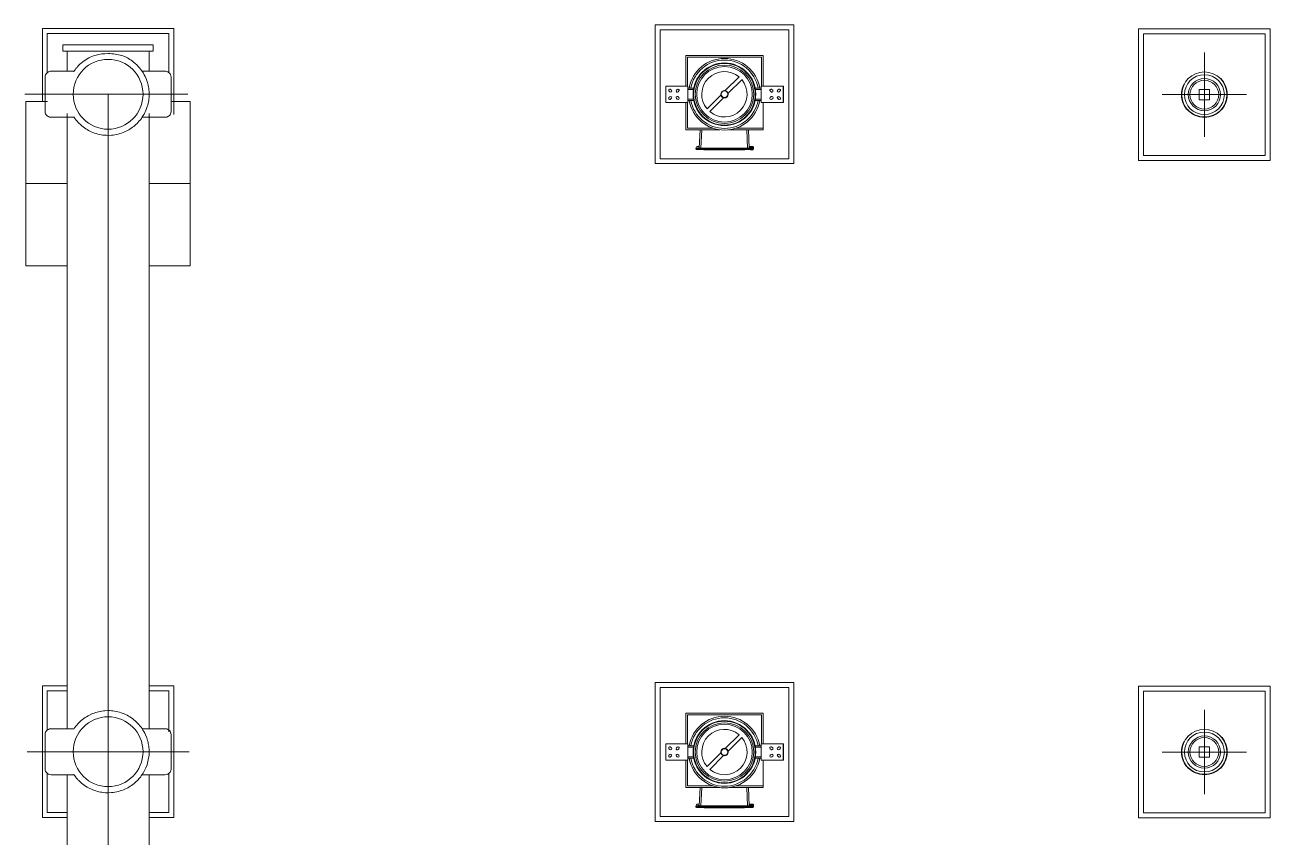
# Model space of a CAD drawing. Header units: metres. Extents: x 252 to 379, y 116 to 201.
# Drawn here: x 338.74 to 346.32, y 168.05 to 172.99 of the extents above; entities that cross this region are included whole.
import ezdxf

# ---------------------------------------------------------------- set-up
doc = ezdxf.new("R2010")
doc.units = ezdxf.units.M
doc.linetypes.add('ACAD_ISO10W100', pattern=[18.5, 12, -3, 0.5, -3])
doc.linetypes.add('DASHED', pattern=[0.75, 0.5, -0.25])
doc.layers.add('KOMPONENTE', color=7, linetype='Continuous', lineweight=5)
doc.layers.add('L-STRUCTUR_SET_A', color=94, linetype='Continuous', lineweight=9)
doc.layers.add('NOPRINT', color=13, linetype='DASHED', plot=False)

# ---------------------------------------------------------------- blocks, each defined once
blk = doc.blocks.new('set_2s_1d')
at = {"color": 1, "lineweight": 0}
for p, q in [((24.2257, 14.8), (24.2257, 14.7625)), ((24.7759, 14.8), (24.2257, 14.8)), ((24.7759, 14.8), (24.7759, 14.7625)), ((24.7759, 14.7625), (24.2257, 14.7625)), ((24.2509, 14.64), (24.2509, 14.7625)), ((24.2509, 14.7625), (24.7509, 14.7625)), ((24.3465, 14.6969), (24.3554, 14.7036)), ((24.3554, 14.7036), (24.3645, 14.7099)), ((24.3645, 14.7099), (24.3737, 14.7156)), ((24.3737, 14.7156), (24.3831, 14.7209)), ((24.3831, 14.7209), (24.3927, 14.7258)), ((24.3927, 14.7258), (24.4122, 14.7339)), ((24.4122, 14.7339), (24.42, 14.7364)), ((24.42, 14.7364), (24.4279, 14.7388)), ((24.4279, 14.7388), (24.4361, 14.7408)), ((24.4361, 14.7408), (24.4446, 14.7425)), ((24.4446, 14.7425), (24.4534, 14.744)), ((24.4534, 14.744), (24.4625, 14.7453)), ((24.4625, 14.7453), (24.4717, 14.7463)), ((24.4717, 14.7463), (24.4812, 14.747)), ((24.4812, 14.747), (24.5009, 14.7475)), ((24.5009, 14.7475), (24.5121, 14.7473)), ((24.5121, 14.7473), (24.5232, 14.7466)), ((24.5232, 14.7466), (24.5341, 14.7456)), ((24.5341, 14.7456), (24.5447, 14.7443)), ((24.5447, 14.7443), (24.555, 14.7425)), ((24.555, 14.7425), (24.5651, 14.7405)), ((24.5651, 14.7405), (24.5747, 14.738)), ((24.5747, 14.738), (24.5841, 14.7353)), ((24.5841, 14.7353), (24.6019, 14.7288)), ((24.6019, 14.7288), (24.61, 14.725)), ((24.61, 14.725), (24.618, 14.721)), ((24.618, 14.721), (24.6259, 14.7166)), ((24.6259, 14.7166), (24.6337, 14.712)), ((24.6337, 14.712), (24.6415, 14.7069)), ((24.6415, 14.7069), (24.649, 14.7015)), ((24.649, 14.7015), (24.6564, 14.6959)), ((24.7509, 14.7625), (24.7509, 14.64)), ((24.124, 14.6244), (24.1209, 14.6191)), ((24.128, 14.629), (24.124, 14.6244)), ((24.1327, 14.633), (24.128, 14.629)), ((24.138, 14.6361), (24.1327, 14.633)), ((24.1435, 14.6384), (24.138, 14.6361)), ((24.1491, 14.6396), (24.1435, 14.6384)), ((24.1546, 14.64), (24.1491, 14.6396)), ((24.2937, 14.64), (24.1546, 14.64)), ((24.2915, 14.6366), (24.2941, 14.6406)), ((24.2941, 14.6406), (24.2969, 14.6446)), ((24.2969, 14.6446), (24.2997, 14.6486)), ((24.2997, 14.6486), (24.3026, 14.6525)), ((24.3026, 14.6525), (24.3056, 14.6563)), ((24.3056, 14.6563), (24.3087, 14.66)), ((24.3087, 14.66), (24.3119, 14.6638)), ((24.3119, 14.6638), (24.315, 14.6674)), ((24.315, 14.6674), (24.3216, 14.6744)), ((24.3216, 14.6744), (24.3296, 14.6823)), ((24.3296, 14.6823), (24.338, 14.6898)), ((24.338, 14.6898), (24.3465, 14.6969)), ((24.6564, 14.6959), (24.6636, 14.6899)), ((24.6636, 14.6899), (24.6774, 14.677)), ((24.6774, 14.677), (24.6846, 14.6695)), ((24.6846, 14.6695), (24.6915, 14.6616)), ((24.6915, 14.6616), (24.6981, 14.6535)), ((24.6981, 14.6535), (24.7045, 14.645)), ((24.7045, 14.645), (24.7104, 14.6364)), ((24.708, 14.64), (24.8471, 14.64)), ((24.7104, 14.6364), (24.7159, 14.6274)), ((24.7159, 14.6274), (24.7211, 14.6183)), ((24.8471, 14.64), (24.8525, 14.6396)), ((24.8525, 14.6396), (24.8581, 14.6384)), ((24.8581, 14.6384), (24.8636, 14.6361)), ((24.8636, 14.6361), (24.8689, 14.633)), ((24.8689, 14.633), (24.8736, 14.629)), ((24.8736, 14.629), (24.8776, 14.6244)), ((24.8776, 14.6244), (24.8807, 14.6191)), ((24.1187, 14.6135), (24.1171, 14.6025)), ((24.1171, 14.6025), (24.1171, 14.4225)), ((24.1209, 14.6191), (24.1187, 14.6135)), ((24.7211, 14.6183), (24.7259, 14.6089)), ((24.7259, 14.6089), (24.7341, 14.5898)), ((24.7341, 14.5898), (24.7372, 14.5811)), ((24.7372, 14.5811), (24.7401, 14.5724)), ((24.7401, 14.5724), (24.7426, 14.5636)), ((24.7426, 14.5636), (24.7447, 14.5546)), ((24.7447, 14.5546), (24.7466, 14.5456)), ((24.8807, 14.6191), (24.8829, 14.6135)), ((24.8829, 14.6135), (24.8846, 14.6025)), ((24.8846, 14.6025), (24.8846, 14.4225)), ((23.9947, 14.5), (24.9862, 14.5)), ((24.7466, 14.5456), (24.7481, 14.5365)), ((24.7491, 14.4714), (24.7479, 14.4619)), ((24.7481, 14.5365), (24.7494, 14.5275)), ((24.7501, 14.481), (24.7491, 14.4714)), ((24.7494, 14.5275), (24.7501, 14.5183)), ((24.7501, 14.5183), (24.7509, 14.5)), ((24.7506, 14.4905), (24.7501, 14.481)), ((24.7509, 14.5), (24.7506, 14.4905)), ((24.0009, 14.4563), (24.0009, 13.4563)), ((24.0009, 14.4563), (24.0009, 13.4563)), ((24.1321, 14.4563), (24.0009, 14.4563)), ((24.1171, 14.4563), (24.0009, 14.4563)), ((24.1171, 14.4225), (24.1171, 14.3975)), ((24.1171, 14.3975), (24.1175, 14.3921)), ((24.7287, 14.3974), (24.7244, 14.3883)), ((24.7327, 14.4066), (24.7287, 14.3974)), ((24.7391, 14.4246), (24.7327, 14.4066)), ((24.7419, 14.4338), (24.7391, 14.4246)), ((24.7442, 14.4431), (24.7419, 14.4338)), ((24.7462, 14.4525), (24.7442, 14.4431)), ((24.7479, 14.4619), (24.7462, 14.4525)), ((24.8846, 14.3975), (24.8841, 14.3921)), ((24.8846, 14.4563), (25.0009, 14.4563)), ((24.8846, 14.4225), (24.8846, 14.3975)), ((25.0009, 14.4563), (25.0009, 13.4563)), ((24.1175, 14.3921), (24.1187, 14.3865)), ((24.1187, 14.3865), (24.1209, 14.381)), ((24.1209, 14.381), (24.124, 14.3758)), ((24.124, 14.3758), (24.128, 14.371)), ((24.128, 14.371), (24.1327, 14.367)), ((24.1327, 14.367), (24.138, 14.3639)), ((24.138, 14.3639), (24.1435, 14.3616)), ((24.1435, 14.3616), (24.1546, 14.36)), ((24.1546, 14.36), (24.2936, 14.36)), ((24.2509, 13.4486), (24.2509, 14.3823)), ((24.2967, 14.3558), (24.2915, 14.3634)), ((24.2994, 14.3519), (24.2967, 14.3558)), ((24.3022, 14.3483), (24.2994, 14.3519)), ((24.3051, 14.3445), (24.3022, 14.3483)), ((24.308, 14.3409), (24.3051, 14.3445)), ((24.311, 14.3374), (24.308, 14.3409)), ((24.314, 14.3339), (24.311, 14.3374)), ((24.3171, 14.3304), (24.314, 14.3339)), ((24.3204, 14.327), (24.3171, 14.3304)), ((24.3341, 14.3138), (24.3204, 14.327)), ((24.6771, 14.3228), (24.6705, 14.3164)), ((24.6909, 14.3375), (24.6771, 14.3228)), ((24.6972, 14.3454), (24.6909, 14.3375)), ((24.7034, 14.3535), (24.6972, 14.3454)), ((24.7091, 14.3619), (24.7034, 14.3535)), ((24.8471, 14.36), (24.708, 14.36)), ((24.7146, 14.3705), (24.7091, 14.3619)), ((24.7197, 14.3793), (24.7146, 14.3705)), ((24.7244, 14.3883), (24.7197, 14.3793)), ((24.7509, 14.3823), (24.7509, 10.64)), ((24.8581, 14.3616), (24.8471, 14.36)), ((24.8636, 14.3639), (24.8581, 14.3616)), ((24.8689, 14.367), (24.8636, 14.3639)), ((24.8736, 14.371), (24.8689, 14.367)), ((24.8776, 14.3758), (24.8736, 14.371)), ((24.8807, 14.381), (24.8776, 14.3758)), ((24.8829, 14.3865), (24.8807, 14.381)), ((24.8841, 14.3921), (24.8829, 14.3865)), ((24.3414, 14.3074), (24.3341, 14.3138)), ((24.349, 14.3014), (24.3414, 14.3074)), ((24.3567, 14.2958), (24.349, 14.3014)), ((24.3647, 14.2903), (24.3567, 14.2958)), ((24.3729, 14.2853), (24.3647, 14.2903)), ((24.3812, 14.2805), (24.3729, 14.2853)), ((24.3897, 14.276), (24.3812, 14.2805)), ((24.3985, 14.272), (24.3897, 14.276)), ((24.418, 14.2641), (24.3985, 14.272)), ((24.428, 14.2609), (24.418, 14.2641)), ((24.4381, 14.258), (24.428, 14.2609)), ((24.4485, 14.2555), (24.4381, 14.258)), ((24.4589, 14.2535), (24.4485, 14.2555)), ((24.4694, 14.252), (24.4589, 14.2535)), ((24.4799, 14.2509), (24.4694, 14.252)), ((24.4904, 14.2503), (24.4799, 14.2509)), ((24.5009, 14.25), (24.4904, 14.2503)), ((24.5215, 14.2509), (24.5009, 14.25)), ((24.5317, 14.252), (24.5215, 14.2509)), ((24.5421, 14.2535), (24.5317, 14.252)), ((24.5524, 14.2554), (24.5421, 14.2535)), ((24.5625, 14.2578), (24.5524, 14.2554)), ((24.5725, 14.2605), (24.5625, 14.2578)), ((24.5824, 14.2638), (24.5725, 14.2605)), ((24.5921, 14.2673), (24.5824, 14.2638)), ((24.6016, 14.2713), (24.5921, 14.2673)), ((24.6181, 14.2793), (24.6016, 14.2713)), ((24.6261, 14.2838), (24.6181, 14.2793)), ((24.634, 14.2885), (24.6261, 14.2838)), ((24.6417, 14.2935), (24.634, 14.2885)), ((24.6492, 14.2989), (24.6417, 14.2935)), ((24.6565, 14.3045), (24.6492, 14.2989)), ((24.6636, 14.3104), (24.6565, 14.3045)), ((24.6705, 14.3164), (24.6636, 14.3104)), ((24.0009, 13.9563), (24.2509, 13.9563)), ((24.7509, 13.9563), (25.0009, 13.9563)), ((24.0009, 13.4563), (24.2509, 13.4563)), ((24.0009, 13.4563), (24.2509, 13.4563)), ((24.2509, 10.64), (24.2509, 13.4486)), ((25.0009, 13.4563), (24.7509, 13.4563)), ((24.3221, 10.6749), (24.3294, 10.682)), ((24.3294, 10.682), (24.337, 10.6889)), ((24.337, 10.6889), (24.3449, 10.6954)), ((24.3449, 10.6954), (24.3531, 10.7018)), ((24.3531, 10.7018), (24.3615, 10.7076)), ((24.3615, 10.7076), (24.3702, 10.7131)), ((24.3702, 10.7131), (24.3791, 10.7184)), ((24.3791, 10.7184), (24.3881, 10.7233)), ((24.3881, 10.7233), (24.4067, 10.7316)), ((24.4067, 10.7316), (24.4157, 10.7351)), ((24.4157, 10.7351), (24.4249, 10.7383)), ((24.4249, 10.7383), (24.4341, 10.741)), ((24.4341, 10.741), (24.4435, 10.7434)), ((24.4435, 10.7434), (24.4529, 10.7454)), ((24.4529, 10.7454), (24.4625, 10.7471)), ((24.4625, 10.7471), (24.472, 10.7484)), ((24.472, 10.7484), (24.4816, 10.7493)), ((24.4816, 10.7493), (24.5009, 10.75)), ((24.5009, 10.75), (24.5107, 10.7499)), ((24.5107, 10.7499), (24.5207, 10.7493)), ((24.5207, 10.7493), (24.5307, 10.7483)), ((24.5307, 10.7483), (24.5407, 10.7469)), ((24.5407, 10.7469), (24.5506, 10.745)), ((24.5506, 10.745), (24.5605, 10.7428)), ((24.5605, 10.7428), (24.5702, 10.7403)), ((24.5702, 10.7403), (24.5797, 10.7373)), ((24.5797, 10.7373), (24.5985, 10.7301)), ((24.5985, 10.7301), (24.6076, 10.7261)), ((24.6076, 10.7261), (24.6166, 10.7216)), ((24.6166, 10.7216), (24.6254, 10.7168)), ((24.6254, 10.7168), (24.634, 10.7116)), ((24.634, 10.7116), (24.6424, 10.7061)), ((24.6424, 10.7061), (24.6505, 10.7003)), ((24.6505, 10.7003), (24.6585, 10.694)), ((24.6585, 10.694), (24.6661, 10.6876)), ((24.6661, 10.6876), (24.6805, 10.6738)), ((24.1187, 10.6135), (24.1171, 10.6025)), ((24.1209, 10.6191), (24.1187, 10.6135)), ((24.124, 10.6244), (24.1209, 10.6191)), ((24.128, 10.629), (24.124, 10.6244)), ((24.1327, 10.633), (24.128, 10.629)), ((24.138, 10.6361), (24.1327, 10.633)), ((24.1435, 10.6384), (24.138, 10.6361)), ((24.1491, 10.6396), (24.1435, 10.6384)), ((24.1546, 10.64), (24.1491, 10.6396)), ((24.2937, 10.64), (24.1546, 10.64)), ((24.2915, 10.6366), (24.2941, 10.6408)), ((24.2941, 10.6408), (24.297, 10.6448)), ((24.297, 10.6448), (24.2999, 10.6488)), ((24.2999, 10.6488), (24.3027, 10.6526)), ((24.3027, 10.6526), (24.3059, 10.6565)), ((24.3059, 10.6565), (24.309, 10.6603)), ((24.309, 10.6603), (24.3121, 10.664)), ((24.3121, 10.664), (24.3154, 10.6676)), ((24.3154, 10.6676), (24.3221, 10.6749)), ((24.6805, 10.6738), (24.6877, 10.666)), ((24.6877, 10.666), (24.6946, 10.6579)), ((24.6946, 10.6579), (24.7012, 10.6495)), ((24.7012, 10.6495), (24.7075, 10.6408)), ((24.7075, 10.6408), (24.7132, 10.6318)), ((24.708, 10.64), (24.8471, 10.64)), ((24.7132, 10.6318), (24.7187, 10.6225)), ((24.7187, 10.6225), (24.7237, 10.6131)), ((24.7237, 10.6131), (24.7284, 10.6035)), ((24.8471, 10.64), (24.8525, 10.6396)), ((24.8525, 10.6396), (24.8581, 10.6384)), ((24.8581, 10.6384), (24.8636, 10.6361)), ((24.8636, 10.6361), (24.8689, 10.633)), ((24.8689, 10.633), (24.8736, 10.629)), ((24.8736, 10.629), (24.8776, 10.6244)), ((24.8776, 10.6244), (24.8807, 10.6191)), ((24.8807, 10.6191), (24.8829, 10.6135)), ((24.8829, 10.6135), (24.8846, 10.6025)), ((24.1171, 10.6025), (24.1171, 10.4225)), ((24.7284, 10.6035), (24.7364, 10.5838)), ((24.7364, 10.5838), (24.7391, 10.5758)), ((24.7391, 10.5758), (24.7415, 10.5675)), ((24.7415, 10.5675), (24.7437, 10.5593)), ((24.7437, 10.5593), (24.7456, 10.5509)), ((24.7456, 10.5509), (24.7471, 10.5425)), ((24.7471, 10.5425), (24.7485, 10.534)), ((24.7485, 10.534), (24.7495, 10.5256)), ((24.8846, 10.6025), (24.8846, 10.4225)), ((24.9933, 10.5), (24.0084, 10.5)), ((24.7475, 10.4598), (24.7457, 10.4498)), ((24.749, 10.4698), (24.7475, 10.4598)), ((24.75, 10.4799), (24.749, 10.4698)), ((24.7495, 10.5256), (24.7502, 10.517)), ((24.7506, 10.49), (24.75, 10.4799)), ((24.7502, 10.517), (24.7509, 10.5)), ((24.7509, 10.5), (24.7506, 10.49)), ((24.1171, 10.4225), (24.1171, 10.3975)), ((24.1171, 10.3975), (24.1175, 10.3921)), ((24.1175, 10.3921), (24.1187, 10.3865)), ((24.1187, 10.3865), (24.1209, 10.381)), ((24.1209, 10.381), (24.124, 10.3758)), ((24.7227, 10.3849), (24.7182, 10.3766)), ((24.7269, 10.3931), (24.7227, 10.3849)), ((24.7306, 10.4016), (24.7269, 10.3931)), ((24.7379, 10.4205), (24.7306, 10.4016)), ((24.7409, 10.4301), (24.7379, 10.4205)), ((24.7435, 10.4399), (24.7409, 10.4301)), ((24.7457, 10.4498), (24.7435, 10.4399)), ((24.8807, 10.381), (24.8776, 10.3758)), ((24.8829, 10.3865), (24.8807, 10.381)), ((24.8841, 10.3921), (24.8829, 10.3865)), ((24.8846, 10.3975), (24.8841, 10.3921)), ((24.8846, 10.4225), (24.8846, 10.3975)), ((24.124, 10.3758), (24.128, 10.371)), ((24.128, 10.371), (24.1327, 10.367)), ((24.1327, 10.367), (24.138, 10.3639)), ((24.138, 10.3639), (24.1435, 10.3616)), ((24.1435, 10.3616), (24.1546, 10.36)), ((24.1546, 10.36), (24.2936, 10.36)), ((24.2509, 6.64), (24.2509, 10.36)), ((24.2975, 10.3546), (24.2915, 10.3634)), ((24.3006, 10.3503), (24.2975, 10.3546)), ((24.3039, 10.346), (24.3006, 10.3503)), ((24.3072, 10.3419), (24.3039, 10.346)), ((24.3106, 10.3378), (24.3072, 10.3419)), ((24.3141, 10.3338), (24.3106, 10.3378)), ((24.3177, 10.3298), (24.3141, 10.3338)), ((24.3215, 10.3259), (24.3177, 10.3298)), ((24.3252, 10.3221), (24.3215, 10.3259)), ((24.34, 10.3086), (24.3252, 10.3221)), ((24.3479, 10.3023), (24.34, 10.3086)), ((24.6586, 10.3061), (24.6514, 10.3004)), ((24.6657, 10.3121), (24.6586, 10.3061)), ((24.6725, 10.3184), (24.6657, 10.3121)), ((24.6791, 10.3249), (24.6725, 10.3184)), ((24.6916, 10.3385), (24.6791, 10.3249)), ((24.6975, 10.3458), (24.6916, 10.3385)), ((24.7031, 10.3531), (24.6975, 10.3458)), ((24.7085, 10.3608), (24.7031, 10.3531)), ((24.8471, 10.36), (24.708, 10.36)), ((24.7135, 10.3686), (24.7085, 10.3608)), ((24.7182, 10.3766), (24.7135, 10.3686)), ((24.7509, 10.36), (24.7509, 9.515)), ((24.8581, 10.3616), (24.8471, 10.36)), ((24.8636, 10.3639), (24.8581, 10.3616)), ((24.8689, 10.367), (24.8636, 10.3639)), ((24.8736, 10.371), (24.8689, 10.367)), ((24.8776, 10.3758), (24.8736, 10.371)), ((24.356, 10.2963), (24.3479, 10.3023)), ((24.3644, 10.2905), (24.356, 10.2963)), ((24.373, 10.2853), (24.3644, 10.2905)), ((24.3817, 10.2803), (24.373, 10.2853)), ((24.3907, 10.2756), (24.3817, 10.2803)), ((24.3997, 10.2714), (24.3907, 10.2756)), ((24.409, 10.2675), (24.3997, 10.2714)), ((24.4267, 10.2613), (24.409, 10.2675)), ((24.4357, 10.2586), (24.4267, 10.2613)), ((24.4449, 10.2564), (24.4357, 10.2586)), ((24.4541, 10.2544), (24.4449, 10.2564)), ((24.4634, 10.2529), (24.4541, 10.2544)), ((24.4727, 10.2516), (24.4634, 10.2529)), ((24.4821, 10.2508), (24.4727, 10.2516)), ((24.4915, 10.2503), (24.4821, 10.2508)), ((24.5009, 10.25), (24.4915, 10.2503)), ((24.5219, 10.2509), (24.5009, 10.25)), ((24.5324, 10.252), (24.5219, 10.2509)), ((24.5429, 10.2536), (24.5324, 10.252)), ((24.5534, 10.2556), (24.5429, 10.2536)), ((24.5637, 10.258), (24.5534, 10.2556)), ((24.5739, 10.261), (24.5637, 10.258)), ((24.584, 10.2643), (24.5739, 10.261)), ((24.5939, 10.268), (24.584, 10.2643)), ((24.6035, 10.2721), (24.5939, 10.268)), ((24.6201, 10.2804), (24.6035, 10.2721)), ((24.6281, 10.2849), (24.6201, 10.2804)), ((24.6361, 10.2898), (24.6281, 10.2849)), ((24.6437, 10.2949), (24.6361, 10.2898)), ((24.6514, 10.3004), (24.6437, 10.2949))]:
    blk.add_line(p, q, dxfattribs=at)
at = {"color": 7, "lineweight": 0}
blk.add_line((24.5009, 14.5), (24.5009, 6.5), dxfattribs=at)
at = {"color": 1, "lineweight": 0}
for centre in [(24.5009, 14.5), (24.5009, 10.5)]:
    blk.add_circle(centre, 0.2125, dxfattribs=at)
at = {"layer": 'KOMPONENTE', "color": 1, "linetype": 'ACAD_ISO10W100', "ltscale": 0.5}
for p, q in [((31.1709, 14.2418), (31.1709, 14.7538)), ((31.4269, 14.4978), (30.9149, 14.4978)), ((31.1709, 10.2421), (31.1709, 10.7541)), ((31.4269, 10.4981), (30.9149, 10.4981))]:
    blk.add_line(p, q, dxfattribs=at)
at = {"layer": 'KOMPONENTE', "color": 1, "linetype": 'Continuous'}
for p, q in [((28.0284, 14.55), (27.8934, 14.55)), ((27.8934, 14.55), (27.8934, 14.45)), ((27.8944, 14.55), (27.8944, 14.45)), ((28.0284, 14.55), (28.0284, 14.45)), ((28.256, 14.5221), (28.3397, 14.6056)), ((28.3565, 14.5888), (28.2728, 14.5058)), ((28.4744, 14.55), (28.6094, 14.55)), ((28.4744, 14.55), (28.4744, 14.45)), ((28.6084, 14.55), (28.6084, 14.45)), ((28.6094, 14.55), (28.6094, 14.45)), ((27.9134, 14.52), (27.9185, 14.515)), ((27.9185, 14.485), (27.9134, 14.48)), ((27.9284, 14.5249), (27.9233, 14.5299)), ((27.9234, 14.4701), (27.929, 14.4759)), ((27.9584, 14.4751), (27.9635, 14.47)), ((27.9634, 14.5299), (27.9585, 14.525)), ((27.9733, 14.48), (27.9675, 14.4857)), ((27.9684, 14.5151), (27.9733, 14.52)), ((28.0638, 14.5375), (28.0289, 14.5375)), ((28.0289, 14.4625), (28.0289, 14.5375)), ((28.0623, 14.5292), (28.0289, 14.5292)), ((28.0623, 14.4708), (28.0289, 14.4708)), ((28.2288, 14.4949), (28.1453, 14.4112)), ((28.162, 14.3944), (28.2451, 14.4781)), ((28.4379, 14.5375), (28.4739, 14.5375)), ((28.4394, 14.5292), (28.4739, 14.5292)), ((28.4394, 14.4708), (28.4739, 14.4708)), ((28.4739, 14.4625), (28.4739, 14.5375)), ((28.5344, 14.5151), (28.5294, 14.52)), ((28.5295, 14.48), (28.5352, 14.4857)), ((28.5393, 14.5299), (28.5443, 14.525)), ((28.5443, 14.4751), (28.5393, 14.47)), ((28.5794, 14.4701), (28.5737, 14.4759)), ((28.5744, 14.5249), (28.5794, 14.5299)), ((28.5893, 14.52), (28.5843, 14.515)), ((28.5843, 14.485), (28.5893, 14.48)), ((28.0284, 14.45), (27.8934, 14.45)), ((28.0638, 14.4625), (28.0289, 14.4625)), ((28.4379, 14.4625), (28.4739, 14.4625)), ((28.4744, 14.45), (28.6094, 14.45)), ((28.0974, 14.173), (28.1032, 14.2837)), ((28.1074, 14.173), (28.1132, 14.2837)), ((28.3353, 14.299), (28.3352, 14.299)), ((28.3862, 14.2837), (28.392, 14.173)), ((28.3962, 14.2837), (28.402, 14.173)), ((28.0807, 14.1693), (28.0798, 14.1698)), ((28.0798, 14.1683), (28.0807, 14.1688)), ((28.088, 14.1675), (28.0892, 14.172)), ((28.0902, 14.1701), (28.0912, 14.1701)), ((28.0902, 14.1701), (28.0902, 14.166)), ((28.0979, 14.183), (28.0911, 14.183)), ((28.0912, 14.173), (28.4272, 14.173)), ((28.0912, 14.166), (28.0912, 14.173)), ((28.1092, 14.163), (28.1092, 14.173)), ((28.3902, 14.163), (28.3902, 14.173)), ((28.4016, 14.1789), (28.4046, 14.179)), ((28.4018, 14.1759), (28.4048, 14.176)), ((28.4242, 14.182), (28.4043, 14.182)), ((28.4043, 14.182), (28.4046, 14.179)), ((28.4272, 14.179), (28.4046, 14.179)), ((28.4046, 14.179), (28.4048, 14.176)), ((28.4272, 14.176), (28.4048, 14.176)), ((28.4262, 14.175), (28.405, 14.175)), ((28.4082, 14.173), (28.4082, 14.166)), ((28.4082, 14.168), (28.4272, 14.168)), ((28.4092, 14.173), (28.4092, 14.167)), ((28.4262, 14.167), (28.4092, 14.167)), ((28.4097, 14.1617), (28.4097, 14.167)), ((28.4134, 14.1617), (28.4134, 14.167)), ((28.4147, 14.173), (28.4147, 14.175)), ((28.4172, 14.175), (28.4172, 14.182)), ((28.4172, 14.167), (28.4172, 14.173)), ((28.4197, 14.173), (28.4197, 14.175)), ((28.4209, 14.1617), (28.4209, 14.167)), ((28.4247, 14.1617), (28.4247, 14.167)), ((28.4272, 14.179), (28.4272, 14.176)), ((28.4272, 14.173), (28.4272, 14.168)), ((28.0822, 14.163), (28.4052, 14.163)), ((28.0855, 14.164), (28.0907, 14.164)), ((28.0902, 14.166), (28.4082, 14.166)), ((28.0907, 14.164), (28.0916, 14.1645)), ((28.1271, 14.162), (28.1263, 14.162)), ((28.1272, 14.162), (28.373, 14.162)), ((28.1272, 14.1613), (28.1272, 14.162)), ((28.3722, 14.1613), (28.1272, 14.1613)), ((28.1292, 14.1613), (28.1292, 14.162)), ((28.1863, 14.162), (28.1863, 14.163)), ((28.1864, 14.162), (28.1864, 14.163)), ((28.1941, 14.162), (28.1941, 14.163)), ((28.195, 14.162), (28.195, 14.163)), ((28.1954, 14.162), (28.1954, 14.163)), ((28.1955, 14.162), (28.1955, 14.163)), ((28.2032, 14.162), (28.2032, 14.163)), ((28.2041, 14.162), (28.2041, 14.163)), ((28.2089, 14.162), (28.2089, 14.163)), ((28.2099, 14.162), (28.2099, 14.163)), ((28.2119, 14.162), (28.2119, 14.163)), ((28.2129, 14.162), (28.2129, 14.163)), ((28.2177, 14.162), (28.2177, 14.163)), ((28.2187, 14.162), (28.2187, 14.163)), ((28.2264, 14.162), (28.2264, 14.163)), ((28.2264, 14.162), (28.2264, 14.163)), ((28.2275, 14.163), (28.2275, 14.162)), ((28.2355, 14.162), (28.2355, 14.163)), ((28.2355, 14.162), (28.2355, 14.163)), ((28.2394, 14.162), (28.2394, 14.163)), ((28.2404, 14.162), (28.2404, 14.163)), ((28.2524, 14.162), (28.2524, 14.163)), ((28.2534, 14.162), (28.2534, 14.163)), ((28.2554, 14.162), (28.2554, 14.163)), ((28.2564, 14.162), (28.2564, 14.163)), ((28.2594, 14.163), (28.2594, 14.162)), ((28.2707, 14.163), (28.2707, 14.162)), ((28.2714, 14.163), (28.2714, 14.162)), ((28.2744, 14.163), (28.2744, 14.162)), ((28.2784, 14.162), (28.2784, 14.163)), ((28.2794, 14.162), (28.2794, 14.163)), ((28.2914, 14.162), (28.2914, 14.163)), ((28.2924, 14.162), (28.2924, 14.163)), ((28.2944, 14.162), (28.2944, 14.163)), ((28.2954, 14.162), (28.2954, 14.163)), ((28.2984, 14.163), (28.2984, 14.162)), ((28.3097, 14.163), (28.3097, 14.162)), ((28.3099, 14.162), (28.3099, 14.163)), ((28.3107, 14.162), (28.3107, 14.163)), ((28.3134, 14.163), (28.3134, 14.162)), ((28.3702, 14.1613), (28.3702, 14.162)), ((28.3722, 14.1613), (28.3722, 14.162)), ((28.4097, 14.1617), (28.4159, 14.1617)), ((28.4159, 14.1647), (28.4184, 14.1647)), ((28.4159, 14.1617), (28.4159, 14.1647)), ((28.4184, 14.1617), (28.4184, 14.1647)), ((28.4184, 14.1617), (28.4247, 14.1617)), ((28.0284, 10.5481), (27.8934, 10.5481)), ((27.8934, 10.5481), (27.8934, 10.4481)), ((27.8944, 10.5481), (27.8944, 10.4481)), ((28.0284, 10.5481), (28.0284, 10.4481)), ((28.0638, 10.5356), (28.0289, 10.5356)), ((28.0289, 10.4606), (28.0289, 10.5356)), ((28.256, 10.5202), (28.3397, 10.6037)), ((28.3565, 10.5869), (28.2728, 10.5039)), ((28.4379, 10.5356), (28.4739, 10.5356)), ((28.4739, 10.4606), (28.4739, 10.5356)), ((28.4744, 10.5481), (28.6094, 10.5481)), ((28.4744, 10.5481), (28.4744, 10.4481)), ((28.6084, 10.5481), (28.6084, 10.4481)), ((28.6094, 10.5481), (28.6094, 10.4481)), ((27.9134, 10.5182), (27.9185, 10.5131)), ((27.9185, 10.4831), (27.9134, 10.4781)), ((27.9284, 10.523), (27.9233, 10.5281)), ((27.9234, 10.4682), (27.929, 10.474)), ((27.9584, 10.4732), (27.9635, 10.4681)), ((27.9634, 10.5281), (27.9585, 10.5231)), ((27.9733, 10.4781), (27.9675, 10.4838)), ((27.9684, 10.5132), (27.9733, 10.5182)), ((28.0623, 10.5273), (28.0289, 10.5273)), ((28.0623, 10.4689), (28.0289, 10.4689)), ((28.0638, 10.4606), (28.0289, 10.4606)), ((28.2288, 10.493), (28.1453, 10.4093)), ((28.162, 10.3925), (28.2451, 10.4762)), ((28.4379, 10.4606), (28.4739, 10.4606)), ((28.4394, 10.5273), (28.4739, 10.5273)), ((28.4394, 10.4689), (28.4739, 10.4689)), ((28.5344, 10.5132), (28.5294, 10.5182)), ((28.5295, 10.4781), (28.5352, 10.4838)), ((28.5393, 10.5281), (28.5443, 10.5231)), ((28.5443, 10.4732), (28.5393, 10.4681)), ((28.5794, 10.4682), (28.5737, 10.474)), ((28.5744, 10.523), (28.5794, 10.5281)), ((28.5893, 10.5182), (28.5843, 10.5131)), ((28.5843, 10.4831), (28.5893, 10.4781)), ((28.0284, 10.4481), (27.8934, 10.4481)), ((28.4744, 10.4481), (28.6094, 10.4481)), ((28.0974, 10.1711), (28.1032, 10.2818)), ((28.1074, 10.1711), (28.1132, 10.2818)), ((28.3353, 10.2971), (28.3352, 10.2971)), ((28.3862, 10.2818), (28.392, 10.1711)), ((28.3962, 10.2818), (28.402, 10.1711)), ((28.0807, 10.1674), (28.0798, 10.1679)), ((28.0798, 10.1664), (28.0807, 10.1669)), ((28.0822, 10.1611), (28.4052, 10.1611)), ((28.0855, 10.1621), (28.0907, 10.1621)), ((28.088, 10.1656), (28.0892, 10.1701)), ((28.0902, 10.1682), (28.0912, 10.1682)), ((28.0902, 10.1682), (28.0902, 10.1641)), ((28.0902, 10.1641), (28.4082, 10.1641)), ((28.0907, 10.1621), (28.0916, 10.1626)), ((28.0979, 10.1811), (28.0911, 10.1811)), ((28.0912, 10.1711), (28.4272, 10.1711)), ((28.0912, 10.1641), (28.0912, 10.1711)), ((28.1092, 10.1611), (28.1092, 10.1711)), ((28.1271, 10.1601), (28.1263, 10.1601)), ((28.1272, 10.1601), (28.373, 10.1601)), ((28.1272, 10.1594), (28.1272, 10.1601)), ((28.3722, 10.1594), (28.1272, 10.1594)), ((28.1292, 10.1594), (28.1292, 10.1601)), ((28.1863, 10.1601), (28.1863, 10.1611)), ((28.1864, 10.1601), (28.1864, 10.1611)), ((28.1941, 10.1601), (28.1941, 10.1611)), ((28.195, 10.1601), (28.195, 10.1611)), ((28.1954, 10.1601), (28.1954, 10.1611)), ((28.1955, 10.1601), (28.1955, 10.1611)), ((28.2032, 10.1601), (28.2032, 10.1611)), ((28.2041, 10.1601), (28.2041, 10.1611)), ((28.2089, 10.1601), (28.2089, 10.1611)), ((28.2099, 10.1601), (28.2099, 10.1611)), ((28.2119, 10.1601), (28.2119, 10.1611)), ((28.2129, 10.1601), (28.2129, 10.1611)), ((28.2177, 10.1601), (28.2177, 10.1611)), ((28.2187, 10.1601), (28.2187, 10.1611)), ((28.2264, 10.1601), (28.2264, 10.1611)), ((28.2264, 10.1601), (28.2264, 10.1611)), ((28.2275, 10.1611), (28.2275, 10.1601)), ((28.2355, 10.1601), (28.2355, 10.1611)), ((28.2355, 10.1601), (28.2355, 10.1611)), ((28.2394, 10.1601), (28.2394, 10.1611)), ((28.2404, 10.1601), (28.2404, 10.1611)), ((28.2524, 10.1601), (28.2524, 10.1611)), ((28.2534, 10.1601), (28.2534, 10.1611)), ((28.2554, 10.1601), (28.2554, 10.1611)), ((28.2564, 10.1601), (28.2564, 10.1611)), ((28.2594, 10.1611), (28.2594, 10.1601)), ((28.2707, 10.1611), (28.2707, 10.1601)), ((28.2714, 10.1611), (28.2714, 10.1601)), ((28.2744, 10.1611), (28.2744, 10.1601)), ((28.2784, 10.1601), (28.2784, 10.1611)), ((28.2794, 10.1601), (28.2794, 10.1611)), ((28.2914, 10.1601), (28.2914, 10.1611)), ((28.2924, 10.1601), (28.2924, 10.1611)), ((28.2944, 10.1601), (28.2944, 10.1611)), ((28.2954, 10.1601), (28.2954, 10.1611)), ((28.2984, 10.1611), (28.2984, 10.1601)), ((28.3097, 10.1611), (28.3097, 10.1601)), ((28.3099, 10.1601), (28.3099, 10.1611)), ((28.3107, 10.1601), (28.3107, 10.1611)), ((28.3134, 10.1611), (28.3134, 10.1601)), ((28.3702, 10.1594), (28.3702, 10.1601)), ((28.3722, 10.1594), (28.3722, 10.1601)), ((28.3902, 10.1611), (28.3902, 10.1711)), ((28.4016, 10.177), (28.4046, 10.1771)), ((28.4018, 10.174), (28.4048, 10.1741)), ((28.4242, 10.1801), (28.4043, 10.1801)), ((28.4043, 10.1801), (28.4046, 10.1771)), ((28.4272, 10.1771), (28.4046, 10.1771)), ((28.4046, 10.1771), (28.4048, 10.1741)), ((28.4272, 10.1741), (28.4048, 10.1741)), ((28.4262, 10.1731), (28.405, 10.1731)), ((28.4082, 10.1711), (28.4082, 10.1641)), ((28.4082, 10.1661), (28.4272, 10.1661)), ((28.4092, 10.1711), (28.4092, 10.1651)), ((28.4262, 10.1651), (28.4092, 10.1651)), ((28.4097, 10.1598), (28.4097, 10.1651)), ((28.4097, 10.1598), (28.4159, 10.1598)), ((28.4134, 10.1598), (28.4134, 10.1651)), ((28.4147, 10.1711), (28.4147, 10.1731)), ((28.4159, 10.1628), (28.4184, 10.1628)), ((28.4159, 10.1598), (28.4159, 10.1628)), ((28.4172, 10.1731), (28.4172, 10.1801)), ((28.4172, 10.1651), (28.4172, 10.1711)), ((28.4184, 10.1598), (28.4184, 10.1628)), ((28.4184, 10.1598), (28.4247, 10.1598)), ((28.4197, 10.1711), (28.4197, 10.1731)), ((28.4209, 10.1598), (28.4209, 10.1651)), ((28.4247, 10.1598), (28.4247, 10.1651)), ((28.4272, 10.1771), (28.4272, 10.1741)), ((28.4272, 10.1711), (28.4272, 10.1661))]:
    blk.add_line(p, q, dxfattribs=at)
at = {"layer": 'KOMPONENTE', "color": 1}
for points in [[(28.0169, 14.55), (28.0169, 14.736), (28.4859, 14.736), (28.4859, 14.55)], [(28.4859, 14.55), (28.4859, 14.736), (28.0169, 14.736), (28.0169, 14.55)], [(28.4759, 14.55), (28.4759, 14.726), (28.0269, 14.726), (28.0269, 14.55)], [(28.2235, 14.2837), (28.0169, 14.2837)], [(28.0169, 14.2837), (28.2235, 14.2837)], [(28.0269, 14.2937), (28.1803, 14.2937)], [(28.4859, 14.2837), (28.2782, 14.2837)], [(28.2782, 14.2837), (28.4859, 14.2837)], [(28.3214, 14.2937), (28.4859, 14.2937)], [(28.0169, 10.5481), (28.0169, 10.7341), (28.4859, 10.7341), (28.4859, 10.5481)], [(28.4859, 10.5481), (28.4859, 10.7341), (28.0169, 10.7341), (28.0169, 10.5481)], [(28.4759, 10.5481), (28.4759, 10.7241), (28.0269, 10.7241), (28.0269, 10.5481)], [(28.2235, 10.2818), (28.0169, 10.2818)], [(28.0169, 10.2818), (28.2235, 10.2818)], [(28.0269, 10.2918), (28.1803, 10.2918)], [(28.4859, 10.2818), (28.2782, 10.2818)], [(28.2782, 10.2818), (28.4859, 10.2818)], [(28.3214, 10.2918), (28.4859, 10.2918)]]:
    blk.add_lwpolyline(points, dxfattribs=at)
for points in [[(31.2018, 14.4666), (31.2018, 14.5291), (31.1393, 14.5291), (31.1393, 14.4666)], [(31.2018, 10.4669), (31.2018, 10.5294), (31.1393, 10.5294), (31.1393, 10.4669)]]:
    blk.add_lwpolyline(points, close=True, dxfattribs=at)
at = {"layer": 'KOMPONENTE', "color": 1, "flags": 128}
for points in [[(28.0169, 14.2837), (28.0169, 14.45)], [(28.0269, 14.2937), (28.0269, 14.45)], [(28.4859, 14.2837), (28.4859, 14.45)], [(28.0169, 10.2818), (28.0169, 10.4481)], [(28.0269, 10.2918), (28.0269, 10.4481)], [(28.4859, 10.2818), (28.4859, 10.4481)]]:
    blk.add_lwpolyline(points, dxfattribs=at)
at = {"layer": 'KOMPONENTE', "color": 1}
for centre, radius in [((28.2509, 14.5), 0.1908), ((28.2509, 14.5), 0.1876), ((28.2509, 14.5), 0.1778), ((28.2509, 14.5), 0.169), ((31.1706, 14.4978), 0.1378), ((31.1709, 14.4978), 0.1213), ((31.1709, 14.4978), 0.098), ((31.1706, 14.4978), 0.0875), ((31.1706, 14.4978), 0.0875), ((28.2509, 10.4981), 0.1908), ((28.2509, 10.4981), 0.1876), ((28.2509, 10.4981), 0.1778), ((28.2509, 10.4981), 0.169), ((31.1706, 10.4981), 0.1378), ((31.1709, 10.4981), 0.1213), ((31.1709, 10.4981), 0.098), ((31.1706, 10.4981), 0.0875), ((31.1706, 10.4981), 0.0875)]:
    blk.add_circle(centre, radius, dxfattribs=at)
at = {"layer": 'KOMPONENTE', "color": 1, "linetype": 'Continuous'}
for centre, radius in [((28.2509, 14.5), 0.0227), ((28.2509, 14.5), 0.02), ((28.0822, 14.169), 0.0025), ((28.0822, 14.169), 0.00198), ((28.0822, 14.169), 0.0015), ((28.2509, 10.4981), 0.0227), ((28.2509, 10.4981), 0.02), ((28.0822, 10.1671), 0.0025), ((28.0822, 10.1671), 0.00198), ((28.0822, 10.1671), 0.0015)]:
    blk.add_circle(centre, radius, dxfattribs=at)
at = {"layer": 'KOMPONENTE', "color": 1}
for centre, radius, start, end in [((28.2509, 14.5), 0.218, 9.90477, 170.09523), ((28.2509, 14.5), 0.208, 10.38656, 169.61344), ((28.2509, 14.5), 0.218, 189.90477, 350.09523), ((28.2509, 14.5), 0.208, 190.38656, 349.61344), ((28.2509, 10.4981), 0.218, 9.90477, 170.09523), ((28.2509, 10.4981), 0.208, 10.38656, 169.61344), ((28.2509, 10.4981), 0.218, 189.90477, 350.09523), ((28.2509, 10.4981), 0.208, 190.38656, 349.61344)]:
    blk.add_arc(centre, radius, start, end, dxfattribs=at)
at = {"layer": 'KOMPONENTE', "color": 1, "linetype": 'Continuous'}
for centre, radius, start, end in [((28.2509, 14.5), 0.138, 49.93268, 220.06731), ((28.2509, 14.5), 0.138, 229.93268, 40.06731), ((27.9184, 14.525), 0.007, 44.99702, 225.00298), ((27.9184, 14.475), 0.007, 134.99702, 315.58469), ((27.9234, 14.52), 0.007, 225.59066, 44.40934), ((27.9234, 14.48), 0.007, 323.81855, 134.40934), ((27.9634, 14.52), 0.007, 134.41531, 315.58469), ((27.9634, 14.48), 0.007, 53.81855, 225.00298), ((27.9684, 14.525), 0.007, 314.99702, 135.00298), ((27.9684, 14.475), 0.007, 225.59066, 45.58469), ((28.5344, 14.525), 0.007, 44.99702, 225.00298), ((28.5344, 14.475), 0.007, 134.41531, 314.40934), ((28.5394, 14.52), 0.007, 224.41531, 45.58469), ((28.5394, 14.48), 0.007, 314.99702, 126.18145), ((28.5794, 14.52), 0.007, 135.59066, 314.40934), ((28.5794, 14.48), 0.007, 45.59066, 216.18145), ((28.5844, 14.525), 0.007, 314.99702, 135.00298), ((28.5844, 14.475), 0.007, 224.41531, 45.00298), ((28.0911, 14.168), 0.015, 90, 173.62063), ((28.0822, 14.169), 0.006, 173.62063, 345), ((28.0892, 14.1729), 0.003, 259.5999, 289.47122), ((28.0892, 14.1729), 0.002, 261.93947, 341.06278), ((28.0932, 14.1709), 0.00412, 31.08362, 165), ((28.4043, 14.185), 0.003, 183.0005, 270.00003), ((28.405, 14.172), 0.003, 89.99999, 160.50764), ((28.4092, 14.166), 0.001, 90, 180), ((28.4242, 14.179), 0.003, 0, 90), ((28.4262, 14.176), 0.001, 270, 0), ((28.4262, 14.168), 0.001, 270, 0), ((28.0942, 14.166), 0.004, 180, 210), ((28.0942, 14.166), 0.003, 180, 270), ((28.1253, 14.162), 0.001, 0, 90), ((28.136, 14.162), 0.001, 90, 180), ((28.3633, 14.162), 0.001, 0, 90), ((28.374, 14.162), 0.001, 90, 180), ((28.4052, 14.166), 0.003, 270, 0), ((28.2509, 10.4981), 0.138, 49.93268, 220.06731), ((28.2509, 10.4981), 0.138, 229.93268, 40.06731), ((27.9184, 10.5231), 0.007, 44.99702, 225.00298), ((27.9184, 10.4731), 0.007, 134.99702, 315.58469), ((27.9234, 10.5181), 0.007, 225.59066, 44.40934), ((27.9234, 10.4781), 0.007, 323.81855, 134.40934), ((27.9634, 10.5181), 0.007, 134.41531, 315.58469), ((27.9634, 10.4781), 0.007, 53.81855, 225.00298), ((27.9684, 10.5231), 0.007, 314.99702, 135.00298), ((27.9684, 10.4731), 0.007, 225.59066, 45.58469), ((28.5344, 10.5231), 0.007, 44.99702, 225.00298), ((28.5344, 10.4731), 0.007, 134.41531, 314.40934), ((28.5394, 10.5181), 0.007, 224.41531, 45.58469), ((28.5394, 10.4781), 0.007, 314.99702, 126.18145), ((28.5794, 10.5181), 0.007, 135.59066, 314.40934), ((28.5794, 10.4781), 0.007, 45.59066, 216.18145), ((28.5844, 10.5231), 0.007, 314.99702, 135.00298), ((28.5844, 10.4731), 0.007, 224.41531, 45.00298), ((28.0911, 10.1661), 0.015, 90, 173.62063), ((28.0822, 10.1671), 0.006, 173.62063, 345), ((28.0892, 10.171), 0.003, 259.5999, 289.47122), ((28.0892, 10.171), 0.002, 261.93947, 341.06278), ((28.0932, 10.169), 0.00412, 31.08362, 165), ((28.0942, 10.1641), 0.004, 180, 210), ((28.0942, 10.1641), 0.003, 180, 270), ((28.1253, 10.1601), 0.001, 0, 90), ((28.136, 10.1601), 0.001, 90, 180), ((28.3633, 10.1601), 0.001, 0, 90), ((28.374, 10.1601), 0.001, 90, 180), ((28.4043, 10.1831), 0.003, 183.0005, 270.00003), ((28.405, 10.1701), 0.003, 89.99999, 160.50764), ((28.4052, 10.1641), 0.003, 270, 0), ((28.4092, 10.1641), 0.001, 90, 180), ((28.4242, 10.1771), 0.003, 0, 90), ((28.4262, 10.1741), 0.001, 270, 0), ((28.4262, 10.1661), 0.001, 270, 0)]:
    blk.add_arc(centre, radius, start, end, dxfattribs=at)
for points in [[(28.0911, 14.1722), (28.0909, 14.1714), (28.0904, 14.1708), (28.0902, 14.1701)], [(28.0911, 10.1703), (28.0909, 10.1695), (28.0904, 10.1689), (28.0902, 10.1682)]]:
    blk.add_open_spline(points, degree=3, dxfattribs=at)
for points, knots in [([(28.4048, 14.176), (28.4048, 14.1758), (28.4048, 14.1756), (28.4051, 14.1749), (28.405, 14.175)], [0, 0, 0, 0, 0.696378, 1, 1, 1, 1]), ([(28.0907, 14.164), (28.0909, 14.1638), (28.092, 14.1632), (28.0933, 14.163), (28.0942, 14.163)], [0, 0, 0, 0, 0.257946, 1, 1, 1, 1]), ([(28.0907, 10.1621), (28.0909, 10.1619), (28.092, 10.1613), (28.0933, 10.1611), (28.0942, 10.1611)], [0, 0, 0, 0, 0.257946, 1, 1, 1, 1]), ([(28.4048, 10.1741), (28.4048, 10.1739), (28.4048, 10.1738), (28.4051, 10.173), (28.405, 10.1731)], [0, 0, 0, 0, 0.696378, 1, 1, 1, 1])]:
    blk.add_open_spline(points, degree=3, knots=knots, dxfattribs=at)
at = {"layer": 'L-STRUCTUR_SET_A'}
for points in [[(24.1009, 14.4563), (24.1009, 14.9), (24.9009, 14.9), (24.9009, 14.3779)], [(24.1309, 14.6314), (24.1309, 14.87), (24.8709, 14.87), (24.8709, 14.6313)], [(31.5706, 14.3757), (31.5706, 14.0978), (30.7706, 14.0978), (30.7706, 14.8978), (31.5706, 14.8978), (31.5706, 14.3757)], [(31.5406, 14.6189), (31.5406, 14.1278), (30.8006, 14.1278), (30.8006, 14.8678), (31.5406, 14.8678), (31.5406, 14.6189)], [(28.4097, 14.165), (28.408, 14.165)], [(24.2509, 10.1), (24.1009, 10.1), (24.1009, 10.9), (24.2509, 10.9)], [(24.1309, 10.6314), (24.1309, 10.87), (24.2509, 10.87)], [(24.7509, 10.9), (24.9009, 10.9), (24.9009, 10.3779)], [(24.7509, 10.87), (24.8709, 10.87), (24.8709, 10.6211)], [(31.5706, 10.376), (31.5706, 10.0981), (30.7706, 10.0981), (30.7706, 10.8981), (31.5706, 10.8981), (31.5706, 10.376)], [(31.5406, 10.6192), (31.5406, 10.1281), (30.8006, 10.1281), (30.8006, 10.8681), (31.5406, 10.8681), (31.5406, 10.6192)], [(24.2509, 10.13), (24.1309, 10.13), (24.1309, 10.3686)], [(24.9009, 10.3779), (24.9009, 10.1), (24.7509, 10.1)], [(24.8709, 10.3687), (24.8709, 10.13), (24.7509, 10.13)], [(28.4097, 10.1631), (28.408, 10.1631)]]:
    blk.add_lwpolyline(points, dxfattribs=at)
for points in [[(28.6729, 14.922), (27.8289, 14.922), (27.8289, 14.078), (28.6729, 14.078)], [(28.6429, 14.892), (27.8589, 14.892), (27.8589, 14.108), (28.6429, 14.108)], [(28.6729, 10.9201), (27.8289, 10.9201), (27.8289, 10.0761), (28.6729, 10.0761)], [(28.6429, 10.8901), (27.8589, 10.8901), (27.8589, 10.1061), (28.6429, 10.1061)]]:
    blk.add_lwpolyline(points, close=True, dxfattribs=at)
at = {"layer": 'NOPRINT'}
for centre in [(31.1709, 14.4978), (31.1709, 10.4981)]:
    blk.add_circle(centre, 0.1375, dxfattribs=at)

msp = doc.modelspace()

# ---------------------------------------------------------------- block references
msp.add_blockref('set_2s_1d', (314.7459, 158.0654))

doc.saveas('drawing.dxf')
